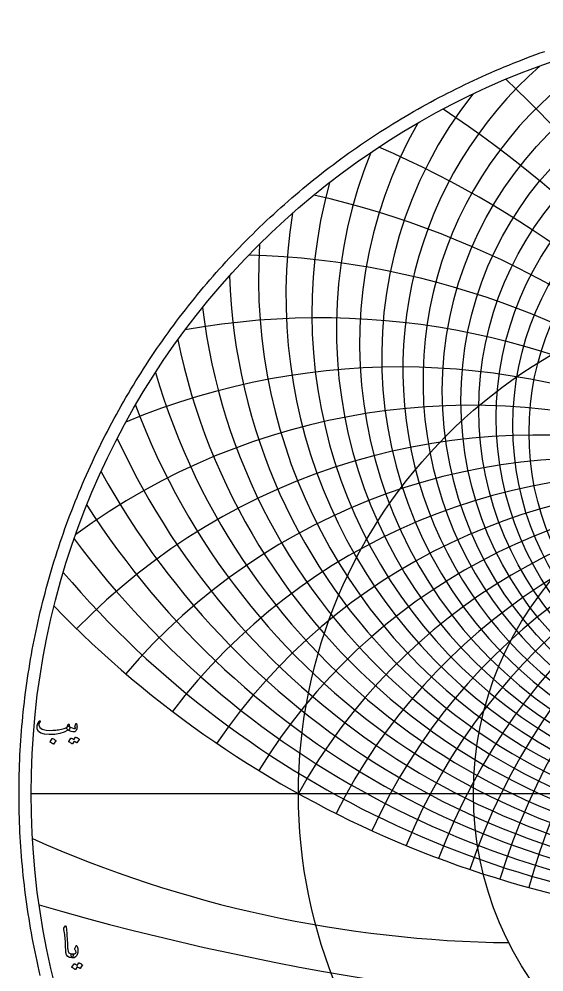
# Model space of a CAD drawing. Header units: millimetres. Extents: x -137 to 137, y -137 to 141.
# Drawn here: x -137.1 to -45.6, y -31.1 to 135 of the extents above; entities that cross this region are included whole.
import ezdxf

# ---------------------------------------------------------------- set-up
doc = ezdxf.new("R2010")
doc.units = ezdxf.units.MM
for name, color, linetype in [('CUT_OUTER', 1, 'Continuous'), ('ENGRAVE', 7, 'Continuous'), ('ENGRAVE_FINE', 8, 'Continuous'), ('TEXT', 5, 'Continuous')]:
    doc.layers.add(name, color=color, linetype=linetype)

msp = doc.modelspace()

# ---------------------------------------------------------------- linework, layer by layer
at = {"layer": 'CUT_OUTER'}
msp.add_lwpolyline([(-133.3901, -31.6781), (-133.5819, -30.859), (-133.7688, -30.0388), (-133.9506, -29.2174), (-134.1273, -28.395), (-134.299, -27.5714), (-134.4657, -26.7469), (-134.6272, -25.9213), (-134.7838, -25.0948), (-134.9352, -24.2673), (-135.0816, -23.4389), (-135.2228, -22.6096), (-135.359, -21.7795), (-135.4901, -20.9485), (-135.6161, -20.1167), (-135.737, -19.2842), (-135.8528, -18.451), (-135.9634, -17.6171), (-136.0689, -16.7825), (-136.1694, -15.9473), (-136.2646, -15.1115), (-136.3548, -14.2751), (-136.4398, -13.4381), (-136.5197, -12.6007), (-136.5945, -11.7628), (-136.6641, -10.9245), (-136.7285, -10.0857), (-136.7878, -9.2466), (-136.842, -8.4071), (-136.891, -7.5673), (-136.9349, -6.7272), (-136.9736, -5.8868), (-137.0071, -5.0463), (-137.0355, -4.2055), (-137.0587, -3.3646), (-137.0768, -2.5236), (-137.0897, -1.6824), (-137.0974, -0.8412), (-137.1, 0), (-137.0974, 0.8412), (-137.0897, 1.6824), (-137.0768, 2.5236), (-137.0587, 3.3646), (-137.0355, 4.2055), (-137.0071, 5.0463), (-136.9736, 5.8868), (-136.9349, 6.7272), (-136.891, 7.5673), (-136.842, 8.4071), (-136.7878, 9.2466), (-136.7285, 10.0857), (-136.6641, 10.9245), (-136.5945, 11.7628), (-136.5197, 12.6007), (-136.4398, 13.4381), (-136.3548, 14.2751), (-136.2646, 15.1115), (-136.1694, 15.9473), (-136.0689, 16.7825), (-135.9634, 17.6171), (-135.8528, 18.451), (-135.737, 19.2842), (-135.6161, 20.1167), (-135.4901, 20.9485), (-135.359, 21.7795), (-135.2228, 22.6096), (-135.0816, 23.4389), (-134.9352, 24.2673), (-134.7838, 25.0948), (-134.6272, 25.9213), (-134.4657, 26.7469), (-134.299, 27.5714), (-134.1273, 28.395), (-133.9506, 29.2174), (-133.7688, 30.0388), (-133.5819, 30.859), (-133.3901, 31.6781), (-133.1932, 32.4959), (-132.9913, 33.3126), (-132.7844, 34.128), (-132.5725, 34.9421), (-132.3556, 35.7549), (-132.1337, 36.5663), (-131.9068, 37.3764), (-131.675, 38.185), (-131.4382, 38.9923), (-131.1965, 39.798), (-130.9499, 40.6023), (-130.6983, 41.405), (-130.4417, 42.2062), (-130.1803, 43.0058), (-129.914, 43.8037), (-129.6428, 44.6), (-129.3667, 45.3947), (-129.0857, 46.1876), (-128.7999, 46.9788), (-128.5092, 47.7682), (-128.2137, 48.5558), (-127.9133, 49.3416), (-127.6082, 50.1255), (-127.2982, 50.9076), (-126.9834, 51.6877), (-126.6639, 52.4659), (-126.3396, 53.2421), (-126.0105, 54.0163), (-125.6767, 54.7885), (-125.3382, 55.5586), (-124.9949, 56.3266), (-124.6469, 57.0925), (-124.2943, 57.8562), (-123.9369, 58.6178), (-123.5749, 59.3772), (-123.2083, 60.1343), (-122.837, 60.8891), (-122.4611, 61.6417), (-122.0805, 62.392), (-121.6954, 63.1399), (-121.3057, 63.8854), (-120.9114, 64.6285), (-120.5126, 65.3692), (-120.1092, 66.1074), (-119.7013, 66.8431), (-119.2889, 67.5763), (-118.872, 68.307), (-118.4507, 69.0351), (-118.0249, 69.7606), (-117.5946, 70.4835), (-117.1599, 71.2037), (-116.7208, 71.9212), (-116.2773, 72.6361), (-115.8294, 73.3482), (-115.3772, 74.0575), (-114.9206, 74.7641), (-114.4597, 75.4678), (-113.9945, 76.1687), (-113.525, 76.8667), (-113.0512, 77.5618), (-112.5732, 78.254), (-112.0909, 78.9433), (-111.6044, 79.6296), (-111.1137, 80.3129), (-110.6188, 80.9932), (-110.1198, 81.6704), (-109.6166, 82.3445), (-109.1092, 83.0156), (-108.5978, 83.6835), (-108.0823, 84.3483), (-107.5627, 85.0098), (-107.0391, 85.6682), (-106.5114, 86.3234), (-105.9797, 86.9753), (-105.4441, 87.624), (-104.9044, 88.2693), (-104.3608, 88.9113), (-103.8133, 89.55), (-103.2619, 90.1853), (-102.7066, 90.8172), (-102.1474, 91.4457), (-101.5844, 92.0707), (-101.0176, 92.6923), (-100.4469, 93.3104), (-99.8725, 93.925), (-99.2943, 94.536), (-98.7123, 95.1435), (-98.1267, 95.7474), (-97.5374, 96.3477), (-96.9443, 96.9443), (-96.3477, 97.5374), (-95.7474, 98.1267), (-95.1435, 98.7123), (-94.536, 99.2943), (-93.925, 99.8725), (-93.3104, 100.4469), (-92.6923, 101.0176), (-92.0707, 101.5844), (-91.4457, 102.1474), (-90.8172, 102.7066), (-90.1853, 103.2619), (-89.55, 103.8133), (-88.9113, 104.3608), (-88.2693, 104.9044), (-87.624, 105.4441), (-86.9753, 105.9797), (-86.3234, 106.5114), (-85.6682, 107.0391), (-85.0098, 107.5627), (-84.3483, 108.0823), (-83.6835, 108.5978), (-83.0156, 109.1092), (-82.3445, 109.6166), (-81.6704, 110.1198), (-80.9932, 110.6188), (-80.3129, 111.1137), (-79.6296, 111.6044), (-78.9433, 112.0909), (-78.254, 112.5732), (-77.5618, 113.0512), (-76.8667, 113.525), (-76.1687, 113.9945), (-75.4678, 114.4597), (-74.7641, 114.9206), (-74.0575, 115.3772), (-73.3482, 115.8294), (-72.6361, 116.2773), (-71.9212, 116.7208), (-71.2037, 117.1599), (-70.4835, 117.5946), (-69.7606, 118.0249), (-69.0351, 118.4507), (-68.307, 118.872), (-67.5763, 119.2889), (-66.8431, 119.7013), (-66.1074, 120.1092), (-65.3692, 120.5126), (-64.6285, 120.9114), (-63.8854, 121.3057), (-63.1399, 121.6954), (-62.392, 122.0805), (-61.6417, 122.4611), (-60.8891, 122.837), (-60.1343, 123.2083), (-59.3772, 123.5749), (-58.6178, 123.9369), (-57.8562, 124.2943), (-57.0925, 124.6469), (-56.3266, 124.9949), (-55.5586, 125.3382), (-54.7885, 125.6767), (-54.0163, 126.0105), (-53.2421, 126.3396), (-52.4659, 126.6639), (-51.6877, 126.9834), (-50.9076, 127.2982), (-50.1255, 127.6082), (-49.3416, 127.9133), (-48.5558, 128.2137), (-47.7682, 128.5092), (-46.9788, 128.7999), (-46.1876, 129.0857), (-45.3947, 129.3667)], dxfattribs=at)
at = {"layer": 'ENGRAVE'}
msp.add_lwpolyline([(-135, 0), (135, 0)], dxfattribs=at)
for centre, radius in [((0, 0), 135), ((0, 68.5438), 60.0348), ((0, 0), 88.3696), ((0, 0), 57.8458)]:
    msp.add_circle(centre, radius, dxfattribs=at)
for centre, radius, start, end in [((0, 78.4819), 77.7107, 150.391191, 29.608809), ((0, 93.4772), 100.4321, 181.829988, 358.170012), ((0, 117.38), 132.168, 204.813796, 335.186204), ((0, -48.9841), 101.0377, 29, 151), ((0, -48.9841), 101.0377, 29, 151), ((0, 159.4229), 182.2768, 224.059253, 315.940747), ((-49.3631, 184.2257), 210.2023, 246.026286, 269.365306)]:
    msp.add_arc(centre, radius, start, end, dxfattribs=at)
at = {"layer": 'ENGRAVE_FINE'}
for centre, radius in [((0, 70.2333), 63.2785), ((0, 66.979), 56.9106), ((0, 65.5293), 53.8953), ((0, 64.1862), 50.9793), ((0, 62.9419), 48.1539)]:
    msp.add_circle(centre, radius, dxfattribs=at)
for centre, radius, start, end in [((0, 72.0587), 66.6538, 116.591878, 63.408122), ((0, 74.0322), 70.1739, 131.182496, 48.817504), ((-216.6761, -48.9841), 239.0756, 6.562823, 46.524936), ((-216.6761, -48.9841), 239.0756, 6.562823, 46.524936), ((0, 76.1679), 73.8539, 141.724782, 38.275218), ((-175.0024, -48.9841), 202.0754, 7.928105, 56.393388), ((-175.0024, -48.9841), 202.0754, 7.928105, 56.393388), ((0, 80.9927), 81.7638, 157.914262, 22.085738), ((-144.2968, -48.9841), 176.1539, 9.323376, 66.602425), ((-144.2968, -48.9841), 176.1539, 9.323376, 66.602425), ((0, 83.7212), 86.0352, 164.648975, 15.351025), ((-120.4121, -48.9841), 157.1868, 10.754712, 77.237625), ((-120.4121, -48.9841), 157.1868, 10.754712, 77.237625), ((0, 86.6918), 90.5501, 170.799688, 9.200312), ((0, 89.9329), 95.3378, 176.496904, 3.503096), ((-101.0377, -48.9841), 142.8889, 12.228747, 88.398034), ((-101.0377, -48.9841), 142.8889, 12.228747, 88.398034), ((0, 97.3635), 105.8726, 186.863289, 353.136711), ((-84.7807, -48.9841), 131.8954, 13.752797, 100.196093), ((-84.7807, -48.9841), 131.8954, 13.752797, 100.196093), ((0, 101.6373), 111.7057, 191.644939, 348.355061), ((-70.7474, -48.9841), 123.3443, 15.335005, 112.753209), ((-70.7474, -48.9841), 123.3443, 15.335005, 112.753209), ((0, 106.3526), 117.9866, 196.212021, 343.787979), ((70.7474, -48.9841), 123.3443, 67.246791, 164.664995), ((70.7474, -48.9841), 123.3443, 67.246791, 164.664995), ((-58.3341, -48.9841), 116.6683, 16.984524, 126.185614), ((-58.3341, -48.9841), 116.6683, 16.984524, 126.185614), ((0, 111.5741), 124.781, 200.593794, 339.406206), ((58.3341, -48.9841), 116.6683, 53.814386, 163.015476), ((58.3341, -48.9841), 116.6683, 53.814386, 163.015476), ((-47.1147, -48.9841), 111.4828, 18.711725, 135.810782), ((-47.1147, -48.9841), 111.4828, 18.711725, 135.810782), ((47.1147, -48.9841), 111.4828, 44.189218, 161.288275), ((47.1147, -48.9841), 111.4828, 44.189218, 161.288275), ((-36.7747, -48.9841), 107.5221, 20.528463, 139.457168), ((-36.7747, -48.9841), 107.5221, 20.528463, 139.457168), ((36.7747, -48.9841), 107.5221, 40.542832, 159.471537), ((36.7747, -48.9841), 107.5221, 40.542832, 159.471537), ((0, 123.8652), 140.2436, 208.891271, 331.108729), ((-27.073, -48.9841), 104.6019, 22.448395, 142.74856), ((-27.073, -48.9841), 104.6019, 22.448395, 142.74856), ((27.073, -48.9841), 104.6019, 37.25144, 157.551605), ((27.073, -48.9841), 104.6019, 37.25144, 157.551605), ((-17.8157, -48.9841), 102.5964, 24.487375, 145.740521), ((-17.8157, -48.9841), 102.5964, 24.487375, 145.740521), ((17.8157, -48.9841), 102.5964, 34.259479, 155.512625), ((17.8157, -48.9841), 102.5964, 34.259479, 155.512625), ((-8.8397, -48.9841), 101.4237, 26.663954, 148.478517), ((-8.8397, -48.9841), 101.4237, 26.663954, 148.478517), ((8.8397, -48.9841), 101.4237, 31.521483, 153.336046), ((8.8397, -48.9841), 101.4237, 31.521483, 153.336046), ((0, 131.1467), 149.1257, 212.84217, 327.15783), ((0, 139.3698), 158.9609, 216.679862, 323.320138), ((0, 148.7174), 169.933, 220.415668, 319.584332), ((0, 439.6644), 478.0886, 253.772587, 286.227413)]:
    msp.add_arc(centre, radius, start, end, dxfattribs=at)
at = {"layer": 'TEXT'}
for points in [[(-128.3869, 11.7513), (-128.3794, 11.7474), (-128.3724, 11.7435), (-128.3659, 11.7396), (-128.3598, 11.7358), (-128.3538, 11.7314), (-128.3472, 11.7261), (-128.3402, 11.7198), (-128.3327, 11.7125), (-128.2703, 11.639), (-128.2456, 11.5345), (-128.2587, 11.399), (-128.3095, 11.2325), (-128.3564, 11.1314), (-128.4043, 11.068), (-128.4532, 11.0424), (-128.5031, 11.0545), (-128.5282, 11.0666), (-128.5495, 11.0719), (-128.5669, 11.0704), (-128.5805, 11.0622), (-129.2153, 10.7148), (-129.974, 10.47), (-130.8566, 10.3277), (-131.8631, 10.288), (-132.6769, 10.3577), (-133.2914, 10.5435), (-133.7066, 10.8454), (-133.9224, 11.2635), (-133.9558, 11.4609), (-133.9631, 11.6583), (-133.9442, 11.8558), (-133.8992, 12.0532), (-133.8377, 12.2279), (-133.7618, 12.388), (-133.6713, 12.5337), (-133.5663, 12.6648), (-133.5464, 12.6813), (-133.5256, 12.6919), (-133.5039, 12.6967), (-133.4811, 12.6958), (-133.4598, 12.6866), (-133.4424, 12.6745), (-133.4289, 12.6595), (-133.4192, 12.6416), (-133.4148, 12.6242), (-133.4172, 12.6029), (-133.4264, 12.5777), (-133.4424, 12.5487), (-133.5547, 12.3842), (-133.6282, 12.2235), (-133.6631, 12.0667), (-133.6592, 11.9138), (-133.4753, 11.5306), (-133.0476, 11.2558), (-132.376, 11.0893), (-131.4605, 11.0313), (-131.2091, 11.0351), (-130.9582, 11.0467), (-130.7078, 11.0661), (-130.4579, 11.0932), (-130.2099, 11.128), (-129.9653, 11.1706), (-129.7241, 11.2209), (-129.4863, 11.279), (-129.2555, 11.3448), (-129.0663, 11.4106), (-128.9187, 11.4764), (-128.8127, 11.5422), (-128.7718, 11.5771), (-128.7343, 11.6196), (-128.7002, 11.67), (-128.6695, 11.728), (-128.6407, 11.7929), (-128.6124, 11.8635), (-128.5846, 11.94), (-128.5572, 12.0222), (-128.5466, 12.0474), (-128.5301, 12.0687), (-128.5079, 12.0861), (-128.4798, 12.0996), (-128.4498, 12.1069), (-128.4218, 12.1054), (-128.3956, 12.0953), (-128.3714, 12.0764), (-128.3521, 12.0503), (-128.3405, 12.0183), (-128.3366, 11.9806), (-128.3405, 11.9371)], [(-128.6192, 11.1319), (-128.7034, 11.2117), (-128.7469, 11.3119), (-128.7498, 11.4324), (-128.7121, 11.5732), (-128.6303, 11.6995), (-128.5553, 11.7764), (-128.4871, 11.804), (-128.4256, 11.7822), (-128.1353, 11.5901), (-127.845, 11.4551), (-127.5547, 11.3772), (-127.2643, 11.3564), (-127.2542, 11.3583), (-127.2469, 11.3642), (-127.2426, 11.3738), (-127.2411, 11.3874), (-127.2484, 11.413), (-127.2701, 11.4513), (-127.3064, 11.5021), (-127.3572, 11.5654), (-127.3669, 11.5848), (-127.3727, 11.6042), (-127.3747, 11.6235), (-127.3727, 11.6429), (-127.1869, 12.1771), (-127.1782, 12.1974), (-127.1676, 12.2119), (-127.155, 12.2206), (-127.1405, 12.2235), (-127.126, 12.2211), (-127.1134, 12.2138), (-127.1027, 12.2017), (-127.094, 12.1848), (-127.036, 12.0111), (-127.0011, 11.8383), (-126.9895, 11.6666), (-127.0011, 11.4958), (-127.0389, 11.2833), (-127.0901, 11.1106), (-127.155, 10.9775), (-127.2334, 10.8842), (-127.2929, 10.8329), (-127.3476, 10.7951), (-127.3974, 10.7709), (-127.4424, 10.7603), (-127.7018, 10.7545), (-127.9843, 10.8145), (-128.2901, 10.9403), (-128.6192, 11.1319)], [(-131.3211, 9.599), (-131.3114, 9.6087), (-131.2979, 9.6145), (-131.2805, 9.6164), (-131.2592, 9.6145), (-131.1087, 9.5535), (-130.9669, 9.479), (-130.8339, 9.3909), (-130.7095, 9.2893), (-130.6974, 9.2738), (-130.6921, 9.2583), (-130.6935, 9.2429), (-130.7018, 9.2274), (-131.0656, 8.639), (-131.0792, 8.625), (-131.0966, 8.6216), (-131.1179, 8.6288), (-131.1431, 8.6467), (-131.1648, 8.6622), (-131.1992, 8.6854), (-131.2461, 8.7164), (-131.3056, 8.7551), (-131.3787, 8.8016), (-131.4663, 8.8558), (-131.5684, 8.9177), (-131.685, 8.9874), (-131.7005, 8.999), (-131.7082, 9.0106), (-131.7082, 9.0222), (-131.7005, 9.0338)], [(-127.2411, 9.8158), (-127.2314, 9.8254), (-127.2179, 9.8313), (-127.2005, 9.8332), (-127.1792, 9.8313), (-127.103, 9.8027), (-127.0292, 9.7713), (-126.9578, 9.7369), (-126.8889, 9.6996), (-126.8218, 9.659), (-126.7563, 9.6145), (-126.6922, 9.5661), (-126.6295, 9.5138), (-126.6174, 9.4979), (-126.6121, 9.4809), (-126.6135, 9.463), (-126.6218, 9.4442), (-126.9934, 8.8558), (-127.0035, 8.848), (-127.0185, 8.848), (-127.0384, 8.8558), (-127.0631, 8.8713), (-127.08, 8.8855), (-127.1076, 8.9051), (-127.1458, 8.93), (-127.1947, 8.9603), (-127.2547, 8.9963), (-127.3263, 9.0387), (-127.4095, 9.0873), (-127.5043, 9.1422), (-127.7985, 8.6854), (-127.8121, 8.6714), (-127.8295, 8.668), (-127.8508, 8.6753), (-127.876, 8.6932), (-127.8977, 8.7087), (-127.9321, 8.7319), (-127.979, 8.7629), (-128.0385, 8.8016), (-128.1116, 8.848), (-128.1992, 8.9022), (-128.3013, 8.9642), (-128.4179, 9.0338), (-128.43, 9.0454), (-128.4353, 9.0571), (-128.4339, 9.0687), (-128.4256, 9.0803), (-128.0463, 9.6454), (-128.0366, 9.6551), (-128.0231, 9.6609), (-128.0056, 9.6629), (-127.9843, 9.6609), (-127.9195, 9.6399), (-127.8566, 9.6154), (-127.7956, 9.5876), (-127.7366, 9.5564), (-127.6795, 9.5223), (-127.6243, 9.4858), (-127.5711, 9.4468), (-127.5198, 9.4054)], [(-129.0147, -23.0647), (-128.9997, -23.0415), (-128.9856, -23.026), (-128.9726, -23.0182), (-128.9605, -23.0182), (-128.9421, -23.0284), (-128.9256, -23.0589), (-128.9111, -23.1097), (-128.8985, -23.1808), (-128.8347, -23.7591), (-128.7824, -24.2937), (-128.7418, -24.7849), (-128.7127, -25.2324), (-128.6941, -25.6152), (-128.6769, -25.9582), (-128.6612, -26.2616), (-128.6469, -26.5253), (-128.6346, -26.7494), (-128.6247, -26.9337), (-128.6172, -27.0784), (-128.6121, -27.1834), (-128.5434, -27.4979), (-128.3914, -27.7292), (-128.1563, -27.8773), (-127.8379, -27.9421), (-127.7493, -27.9653), (-127.6927, -28.0195), (-127.668, -28.1047), (-127.6753, -28.2208), (-127.7116, -28.4037), (-127.7508, -28.5344), (-127.7929, -28.6128), (-127.8379, -28.6389), (-128.2859, -28.5799), (-128.6159, -28.4028), (-128.8279, -28.1076), (-128.9218, -27.6944), (-128.9365, -27.4967), (-128.9498, -27.2986), (-128.9617, -27.0999), (-128.9721, -26.9008), (-128.9815, -26.7012), (-128.9905, -26.5012), (-128.9989, -26.3006), (-129.0069, -26.0995), (-129.0214, -25.7161), (-129.0418, -25.3708), (-129.0679, -25.0638), (-129.0998, -24.795), (-129.1376, -24.5369), (-129.1811, -24.2618), (-129.2305, -23.9698), (-129.2856, -23.6608), (-129.2929, -23.6052), (-129.2914, -23.5544), (-129.2813, -23.5084), (-129.2624, -23.4673)], [(-127.3734, -27.0053), (-127.1566, -26.5253), (-127.1247, -26.4726), (-127.0908, -26.4537), (-127.055, -26.4687), (-127.0172, -26.5176), (-126.9476, -26.664), (-126.8934, -26.8166), (-126.8547, -26.9756), (-126.8314, -27.1408), (-126.8242, -27.3133), (-126.8334, -27.4941), (-126.859, -27.683), (-126.9011, -27.8802), (-127.0293, -28.2121), (-127.2282, -28.4492), (-127.4977, -28.5915), (-127.8379, -28.6389), (-127.8771, -28.6142), (-127.9172, -28.5402), (-127.9584, -28.4168), (-128.0005, -28.2441), (-128.0126, -28.1516), (-128.0101, -28.0757), (-127.9932, -28.0162), (-127.9618, -27.9731), (-127.9366, -27.9566), (-127.9076, -27.946), (-127.8747, -27.9412), (-127.8379, -27.9421), (-127.6235, -27.9353), (-127.4372, -27.8918), (-127.279, -27.8115), (-127.1488, -27.6944), (-127.143, -27.6852), (-127.1411, -27.6731), (-127.143, -27.6581), (-127.1488, -27.6402), (-127.1793, -27.5308), (-127.2243, -27.4195), (-127.2838, -27.3063), (-127.3579, -27.1912), (-127.3821, -27.1476), (-127.3927, -27.1021), (-127.3898, -27.0547), (-127.3734, -27.0053)], [(-126.6843, -29.5137), (-126.6747, -29.5041), (-126.6611, -29.4982), (-126.6437, -29.4963), (-126.6224, -29.4982), (-126.5462, -29.5268), (-126.4724, -29.5582), (-126.401, -29.5926), (-126.3321, -29.6299), (-126.2651, -29.6705), (-126.1995, -29.715), (-126.1354, -29.7634), (-126.0727, -29.8157), (-126.0606, -29.8316), (-126.0553, -29.8486), (-126.0568, -29.8665), (-126.065, -29.8853), (-126.4366, -30.4737), (-126.4468, -30.4815), (-126.4618, -30.4815), (-126.4816, -30.4737), (-126.5063, -30.4582), (-126.5232, -30.444), (-126.5508, -30.4244), (-126.589, -30.3995), (-126.6379, -30.3692), (-126.6979, -30.3332), (-126.7695, -30.2908), (-126.8527, -30.2422), (-126.9476, -30.1873), (-127.2418, -30.6441), (-127.2553, -30.6581), (-127.2727, -30.6615), (-127.294, -30.6542), (-127.3192, -30.6363), (-127.3409, -30.6208), (-127.3753, -30.5976), (-127.4222, -30.5666), (-127.4818, -30.5279), (-127.5548, -30.4815), (-127.6424, -30.4273), (-127.7445, -30.3653), (-127.8611, -30.2957), (-127.8732, -30.2841), (-127.8785, -30.2724), (-127.8771, -30.2608), (-127.8688, -30.2492), (-127.4895, -29.6841), (-127.4798, -29.6744), (-127.4663, -29.6686), (-127.4488, -29.6666), (-127.4276, -29.6686), (-127.3627, -29.6896), (-127.2998, -29.7141), (-127.2388, -29.7419), (-127.1798, -29.7731), (-127.1227, -29.8072), (-127.0676, -29.8437), (-127.0143, -29.8827), (-126.963, -29.9241)]]:
    msp.add_lwpolyline(points, close=True, dxfattribs=at)

doc.saveas('drawing.dxf')
